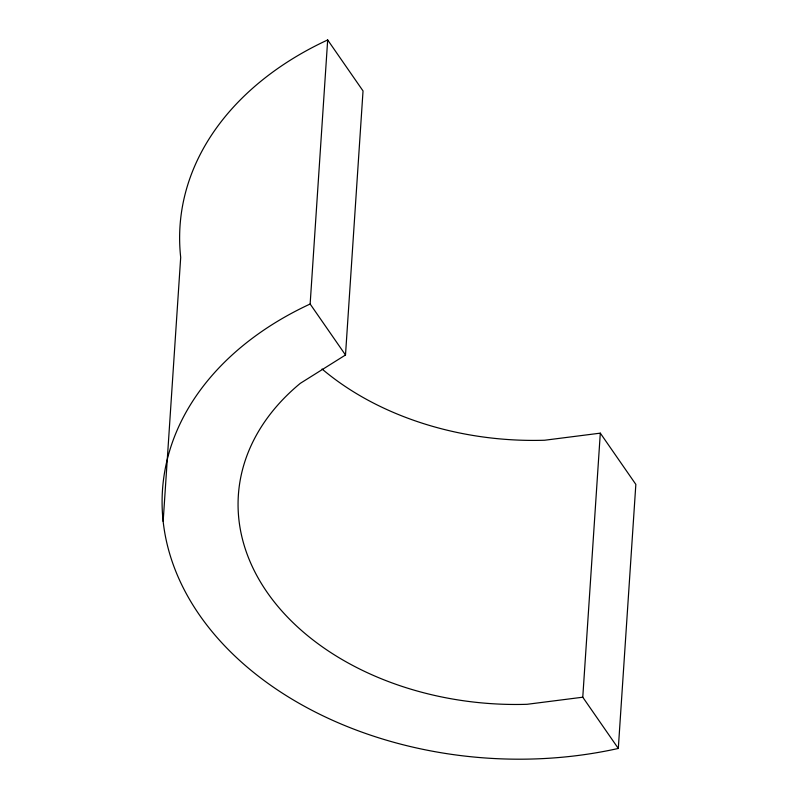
<?xml version="1.0" encoding="UTF-8"?>
<svg xmlns="http://www.w3.org/2000/svg" width="799" height="799" viewBox="0 0 799 799"><rect width="100%" height="100%" fill="white"/><g stroke="black" fill="none" stroke-linecap="round" stroke-linejoin="round"><path stroke-width="1.2" d="M163.156 521.437L180.694 257.378A342.252 245.782 3.8 0 1 327.68 39.95L363.036 90.936L345.498 354.996L300.314 383.33A266.197 191.161 3.8 0 0 268.074 593.657A266.197 191.161 3.8 0 0 527.08 704.299L582.771 697.207L618.306 748.453L635.844 484.394L600.309 433.148L544.618 440.239A266.197 191.161 3.8 0 1 322.067 369.018M618.306 748.453A342.252 245.782 3.8 0 1 199.45 614.98A342.252 245.782 3.8 0 1 310.142 304.01L327.68 39.95M582.771 697.207L600.309 433.148M310.142 304.01L345.498 354.996"/></g></svg>
